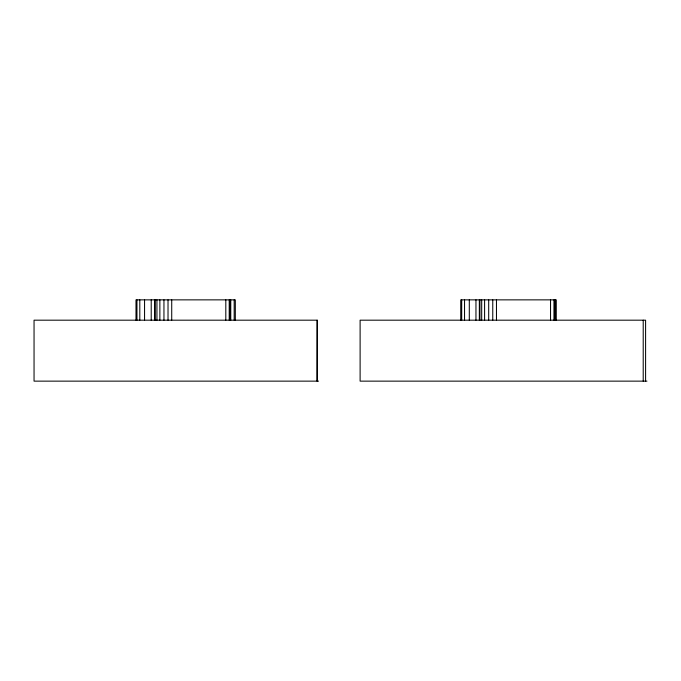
<?xml version="1.0" encoding="UTF-8"?>
<svg xmlns="http://www.w3.org/2000/svg" width="681" height="681" viewBox="0 0 681 681"><rect width="100%" height="100%" fill="white"/><g stroke="black" fill="none" stroke-linecap="round" stroke-linejoin="round"><path stroke-width="1.02" d="M317.15 320.181L317.15 381.139L317.244 320.181L34.05 320.181L34.05 381.139L318.597 381.139M646.95 381.139L360.113 381.139L360.113 320.181L645.597 320.181L645.597 381.139M643.213 320.181L643.213 381.139M556.266 320.181L556.266 299.861L460.739 299.861L460.739 320.181M553.959 299.861L553.959 320.181M550.546 299.861L550.546 320.181M496.466 299.861L496.466 320.181M492.763 299.861L492.763 320.181M488.694 299.861L488.694 320.181M484.6 299.861L484.6 320.181M481.68 299.861L481.68 320.181M479.935 299.861L479.935 320.181M479.347 299.861L479.347 320.181M475.959 299.861L475.959 320.181M469.303 299.861L469.303 320.181M464.544 299.861L464.544 320.181M461.692 299.861L461.692 320.181M235.32 320.181L235.32 299.861L135.996 299.861L135.996 320.181M234.179 299.861L234.179 320.181M230.765 299.861L230.765 320.181M230.357 299.861L230.357 320.181M229.889 299.861L229.889 320.181M229.216 299.861L229.216 320.181M225.811 299.861L225.811 320.181M171.723 299.861L171.723 320.181M168.02 299.861L168.02 320.181M163.951 299.861L163.951 320.181M159.865 299.861L159.865 320.181M156.945 299.861L156.945 320.181M155.191 299.861L155.191 320.181M154.604 299.861L154.604 320.181M151.216 299.861L151.216 320.181M144.559 299.861L144.559 320.181M139.801 299.861L139.801 320.181M136.949 299.861L136.949 320.181M555.126 320.181L555.126 299.861L555.1 320.181"/></g></svg>
